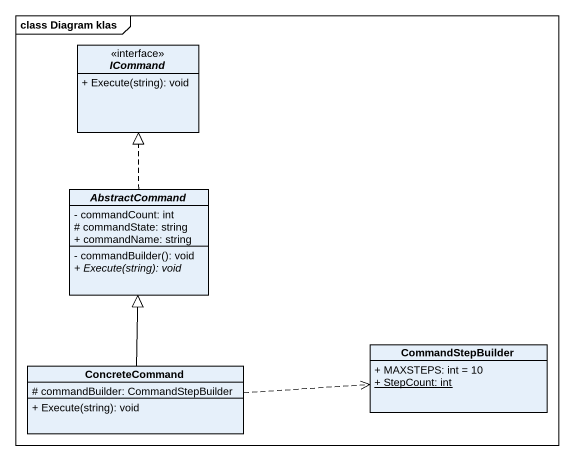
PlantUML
@startuml
mainframe class Diagram klas
hide circle
hide empty members
skinparam classAttributeIconSize 0
interface ICommand {
  + Execute(string): void
}
abstract class AbstractCommand {
  - commandCount: int
  # commandState: string
  + commandName: string
  - commandBuilder(): void
  {abstract} + Execute(string): void
}
class CommandStepBuilder {
  + MAXSTEPS: int = 10
  {static} + StepCount: int
}
class ConcreteCommand {
  # commandBuilder: CommandStepBuilder
  + Execute(string): void
}
AbstractCommand .up.|> ICommand
ConcreteCommand -up-|> AbstractCommand
ConcreteCommand .right.> CommandStepBuilder
@enduml
